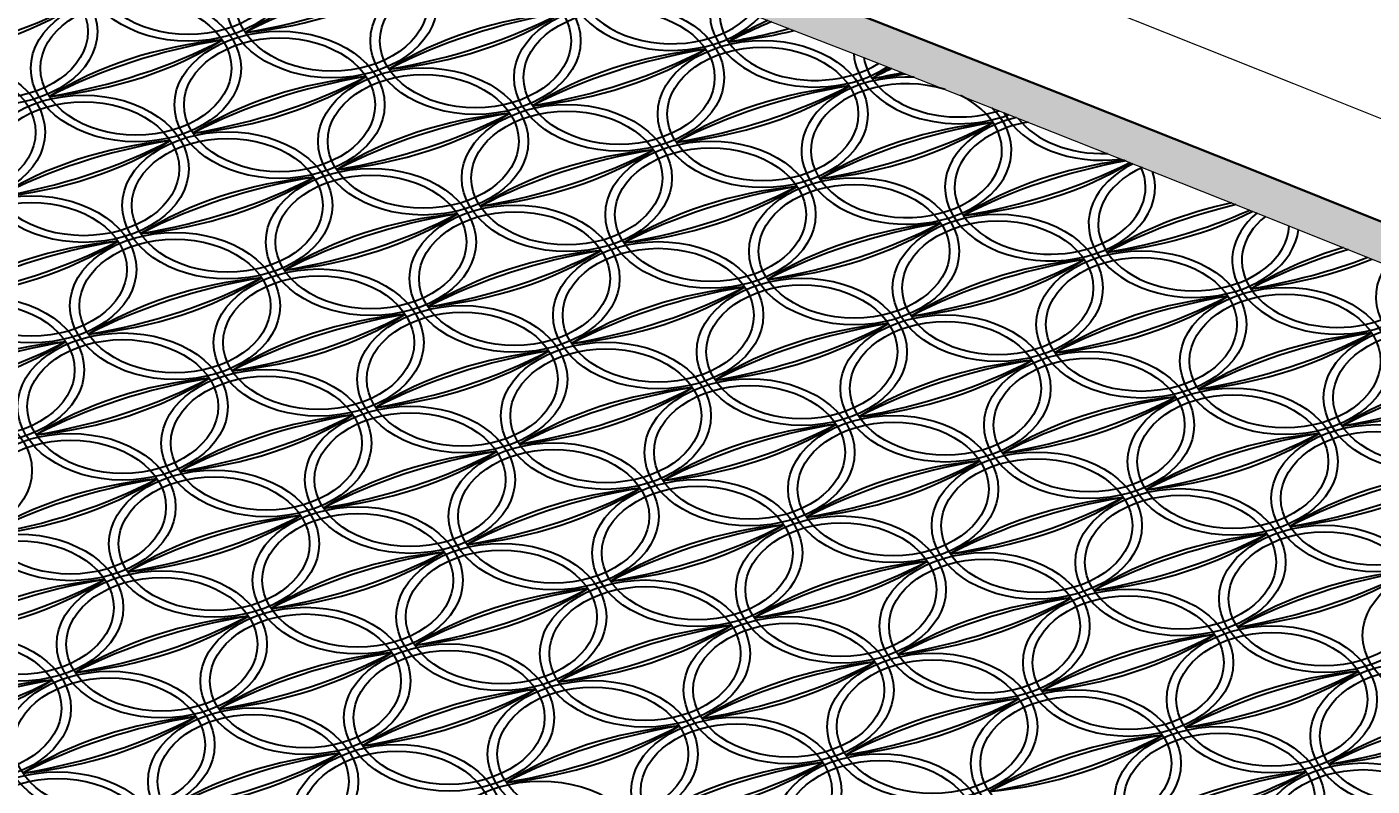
# Model space of a CAD drawing. Header units: millimetres. Extents: x 4628 to 974470, y 12613 to 383573.
# Drawn here: x 672960 to 680000, y 329468 to 333440 of the extents above; entities that cross this region are included whole.
import ezdxf

# ---------------------------------------------------------------- set-up
doc = ezdxf.new("R2010")
doc.units = ezdxf.units.MM
doc.linetypes.add('CENTER', pattern=[2, 1.25, -0.25, 0.25, -0.25])
for name, color, linetype, lineweight in [('标注', 3, 'Continuous', 18), ('桥 中心线', 5, 'CENTER', 15), ('桥 构造粗实', 1, 'Continuous', 30)]:
    doc.layers.add(name, color=color, linetype=linetype, lineweight=lineweight)
doc.styles.add('仿宋字', font='', dxfattribs={"width": 0.7})
doc.styles.get('仿宋字').set_extended_font_data('仿宋_GB2312')
doc.dimstyles.new('750', dxfattribs={"dimscale": 0, "dimtxt": 2.5, "dimasz": 1, "dimexe": 1, "dimexo": 1, "dimgap": 0, "dimtad": 0, "dimdec": 0, "dimlfac": 0.1, "dimrnd": 0.1, "dimzin": 12, "dimdsep": 46, "dimtxsty": '仿宋字', "dimblk": 'OBLIQUE', "dimcen": -1, "dimclrd": 256, "dimclre": 256, "dimclrt": 256, "dimadec": 4, "dimazin": 0, "dimtp": 2, "dimtm": 3, "dimtfac": 0.5, "dimtdec": 0, "dimtmove": 2, "dimatfit": 3, "dimldrblk": 'OBLIQUE', "dimfxl": 3, "dimfxlon": 1, "dimtvp": 0.7, "dimtolj": 1, "dimtzin": 12, "dimarcsym": 0})

# ---------------------------------------------------------------- blocks, each defined once
blk = doc.blocks.new('_Oblique')
at = {"color": 0, "linetype": 'ByBlock', "lineweight": -2}
blk.add_line((-0.5, -0.5), (0.5, 0.5), dxfattribs=at)
blk = doc.blocks.new('*D95')
at = {"layer": 'Defpoints', "color": 0}
for p in [(682588.7, 354868.6), (663588.7, 320809.5), (682588.7, 312301.9)]:
    blk.add_point(p, dxfattribs=at)
at = {"layer": '标注', "lineweight": -2}
for p, q in [((663588.7, 352868.6), (663588.7, 355868.6)), ((682588.7, 352868.6), (682588.7, 355868.6)), ((663588.7, 354868.6), (682588.7, 354868.6))]:
    blk.add_line(p, q, dxfattribs=at)
at = {"layer": '标注', "lineweight": -2, "xscale": 1000.0000020837, "yscale": 1000.0000020837, "zscale": 1000.0000020837, "rotation": 180}
blk.add_blockref('_Oblique', (663588.7, 354868.6), dxfattribs=at)
at = {"layer": '标注', "lineweight": -2, "xscale": 1000.0000020837, "yscale": 1000.0000020837, "zscale": 1000.0000020837}
blk.add_blockref('_Oblique', (682588.7, 354868.6), dxfattribs=at)
at = {"layer": '标注', "insert": (673088.7, 356618.6), "char_height": 2500, "attachment_point": 5, "style": '仿宋字'}
blk.add_mtext('\\A1;1900', dxfattribs=at)
blk = doc.blocks.new('2121212')
at = {"color": 8}
for centre, major_axis in [((-10471.9, 13479), (550, 0)), ((-10471.9, 13479), (500, 0)), ((-9720.2, 13287.5), (550, 0)), ((-9720.2, 13287.5), (500, 0)), ((-11497.3, 13144.3), (550, 0)), ((-11497.3, 13144.3), (500, 0)), ((-9993.8, 12761.3), (550, 0)), ((-9993.8, 12761.3), (500, 0)), ((-9242, 12569.7), (550, 0)), ((-9242, 12569.7), (500, 0)), ((-11019.2, 12426.6), (550, 0)), ((-11019.2, 12426.6), (500, 0)), ((-8490.3, 12378.2), (550, 0)), ((-8490.3, 12378.2), (500, 0)), ((-6235, 11803.6), (500, 0)), ((-10541, 11708.8), (550, 0)), ((-10541, 11708.8), (500, 0)), ((-8012.1, 11660.4), (550, 0)), ((-8012.1, 11660.4), (500, 0)), ((-11566.4, 11374.1), (500, 0)), ((-9037.5, 11325.7), (550, 0)), ((-9037.5, 11325.7), (500, 0)), ((-3979.7, 11229), (550, 0)), ((-3979.7, 11229), (500, 0)), ((-8285.8, 11134.2), (550, 0)), ((-8285.8, 11134.2), (500, 0)), ((-5756.9, 11085.8), (500, 0)), ((-10062.9, 10991), (550, 0)), ((-10062.9, 10991), (500, 0)), ((-5005.1, 10894.3), (500, 0)), ((-11088.2, 10656.3), (500, 0)), ((-8559.4, 10608), (550, 0)), ((-8559.4, 10608), (500, 0)), ((-7807.6, 10416.4), (550, 0)), ((-7807.6, 10416.4), (500, 0)), ((-5278.7, 10368.1), (500, 0)), ((-9584.7, 10273.3), (550, 0)), ((-9584.7, 10273.3), (500, 0)), ((-7055.9, 10224.9), (550, 0)), ((-7055.9, 10224.9), (500, 0)), ((-3775.2, 9985), (550, 0)), ((-4800.6, 9650.3), (500, 0)), ((-11635.5, 9603.9), (550, 0)), ((-11635.5, 9603.9), (500, 0)), ((-9106.6, 9555.5), (550, 0)), ((-9106.6, 9555.5), (500, 0)), ((-6577.7, 9507.2), (550, 0)), ((-6577.7, 9507.2), (500, 0)), ((-10883.7, 9412.4), (550, 0)), ((-10883.7, 9412.4), (500, 0)), ((-10132, 9220.8), (500, 0)), ((-7603.1, 9172.5), (550, 0)), ((-7603.1, 9172.5), (500, 0)), ((-6851.3, 8980.9), (550, 0)), ((-6851.3, 8980.9), (500, 0)), ((-4322.5, 8932.6), (500, 0)), ((-11157.3, 8886.1), (550, 0)), ((-11157.3, 8886.1), (500, 0)), ((-8628.5, 8837.8), (550, 0))]:
    blk.add_ellipse(centre, major_axis=major_axis, ratio=0.7, dxfattribs=at)
for centre, major_axis, start_param, end_param in [((-7943, 13430.7), (-550, 0), 5.850878, 8.84813), ((-7943, 13430.7), (-500, 0), 5.857893, 8.841136), ((-8968.4, 13096), (-550, 0), 3.141593, 9.424778), ((-9035, 12258.9), (-1696.6, 0), -1.433605, -0.835323), ((-8682.7, 11730.1), (-2505.2, 0), -1.335396, -0.933532), ((-10405.4, 14316.1), (1696.6, 0), -1.433605, -0.835323), ((-10757.6, 14844.9), (-2505.2, 0), 1.806196, 2.208061), ((-8968.4, 13096), (-500, 0), 3.141593, 9.424778), ((-10745.5, 12952.8), (-550, 0), 3.141593, 9.424778), ((-7191.3, 13239.1), (-550, 0), 6.07925, 8.613783), ((-10812.1, 12115.7), (-1696.6, 0), -1.433605, -0.835323), ((-10459.8, 11586.9), (2505.2, 0), 1.806196, 2.208061), ((-12182.5, 14172.9), (-1696.6, 0), 1.707987, 2.30627), ((-12534.7, 14701.7), (2505.2, 0), -1.335396, -0.933532), ((-10745.5, 12952.8), (-500, 0), 3.141593, 9.424778), ((-8283.2, 12067.4), (1696.6, 0), 1.707987, 2.30627), ((-7931, 11538.6), (-2505.2, 0), -1.335396, -0.933532), ((-9653.6, 14124.5), (-1696.6, 0), 1.707987, 2.30627), ((-10005.9, 14653.3), (-2505.2, 0), 1.806196, 2.208061), ((-8216.7, 12904.4), (-550, 0), 3.141593, 9.424778), ((-8216.7, 12904.4), (-500, 0), 3.141593, 9.424778), ((-7191.3, 13239.1), (500, 0), 2.969068, 5.441137), ((-6506.1, 12210.5), (1696.6, 0), 2.151741, 2.30627), ((-6153.8, 11681.7), (-2505.2, 0), -1.041934, -0.933532), ((-10060.3, 11924.2), (1696.6, 0), 1.707987, 2.30627), ((-9708.1, 11395.4), (-2505.2, 0), -1.335396, -0.933532), ((-11430.7, 13981.4), (-1696.6, 0), 1.707987, 2.30627), ((-11783, 14510.2), (2505.2, 0), -1.335396, -0.933532), ((-7464.9, 12712.9), (-550, 0), 3.141593, 9.424778), ((-8228.7, 14796.5), (-2505.2, 0), 1.806196, 1.939089), ((-7876.5, 14267.7), (1696.6, 0), -1.433605, -1.224787), ((-7531.5, 11875.9), (1696.6, 0), 1.707987, 2.30627), ((-7179.2, 11347), (-2505.2, 0), -1.335396, -0.933532), ((-8901.8, 13933), (-1696.6, 0), 1.707987, 2.30627), ((-9254.1, 14461.8), (2505.2, 0), -1.335396, -0.933532), ((-7464.9, 12712.9), (-500, 0), 3.141593, 9.424778), ((-6439.5, 13047.6), (-550, 0), 6.3312, 8.354657), ((-11770.9, 12618.1), (-550, 0), 3.141593, 9.424778), ((-11770.9, 12618.1), (-500, 0), 3.141593, 9.424778), ((-6439.5, 13047.6), (500, 0), 3.252938, 5.149217), ((-5754.3, 12019), (1696.6, 0), 2.234193, 2.30627), ((-9308.6, 11732.7), (1696.6, 0), 1.707987, 2.30627), ((-8956.3, 11203.9), (-2505.2, 0), -1.335396, -0.933532), ((-10679, 13789.8), (-1696.6, 0), 1.707987, 2.30627), ((-11031.2, 14318.6), (-2505.2, 0), 1.806196, 2.208061), ((-6713.1, 12521.4), (-550, 0), 4.63987, 10.045471), ((-6713.1, 12521.4), (500, 0), 1.151257, 7.250899), ((-5402.1, 11490.2), (-2505.2, 0), -0.984201, -0.933532), ((-7477, 14605), (2505.2, 0), -1.335396, -1.270389), ((-7124.7, 14076.2), (-1696.6, 0), 1.707987, 1.81262), ((-6779.7, 11684.3), (1696.6, 0), 1.707987, 2.30627), ((-6427.5, 11155.5), (-2505.2, 0), -1.335396, -0.933532), ((-8150.1, 13741.5), (-1696.6, 0), 1.707987, 2.30627), ((-8502.4, 14270.3), (-2505.2, 0), 1.806196, 2.208061), ((-8556.8, 11541.2), (1696.6, 0), 1.707987, 2.30627), ((-8204.6, 11012.4), (-2505.2, 0), -1.335396, -0.933532), ((-9927.2, 13598.3), (1696.6, 0), -1.433605, -0.835323), ((-10279.5, 14127.1), (-2505.2, 0), 1.806196, 2.208061), ((-5961.4, 12329.8), (-550, 0), 5.037253, 9.641579), ((-5687.8, 12856.1), (-550, 0), 6.643128, 8.037037), ((-5687.8, 12856.1), (-500, 0), 6.772207, 7.907734), ((-10267.4, 12235), (-550, 0), 3.141593, 9.424778), ((-6028, 11492.8), (1696.6, 0), 1.707987, 2.30627), ((-5675.7, 10964), (-2505.2, 0), -1.335396, -0.933532), ((-7398.3, 13549.9), (1696.6, 0), -1.433605, -0.835323), ((-7750.6, 14078.7), (2505.2, 0), -1.335396, -0.933532), ((-5961.4, 12329.8), (-500, 0), 4.942755, 9.735651), ((-10334, 11398), (1696.6, 0), 1.707987, 2.30627), ((-9981.7, 10869.2), (-2505.2, 0), -1.335396, -0.933532), ((-11704.3, 13455.1), (1696.6, 0), -1.433605, -0.835323), ((-12056.6, 13983.9), (-2505.2, 0), 1.806196, 2.208061), ((-10267.4, 12235), (-500, 0), 3.141593, 9.424778), ((-7738.5, 12186.7), (-550, 0), 3.141593, 9.424778), ((-7738.5, 12186.7), (-500, 0), 3.141593, 9.424778), ((-7805.1, 11349.6), (-1696.6, 0), -1.433605, -0.835323), ((-7452.8, 10820.8), (-2505.2, 0), -1.335396, -0.933532), ((-9175.5, 13406.8), (-1696.6, 0), 1.707987, 2.30627), ((-9527.7, 13935.6), (-2505.2, 0), 1.806196, 2.208061), ((-5276.2, 11301.3), (1696.6, 0), 1.74539, 2.30627), ((-4923.9, 10772.5), (-2505.2, 0), -1.312578, -0.933532), ((-9515.6, 12043.5), (-550, 0), 3.141593, 9.424778), ((-9515.6, 12043.5), (-500, 0), 3.141593, 9.424778), ((-6998.8, 13887.2), (2505.2, 0), -1.335396, -0.950844), ((-6646.6, 13358.4), (-1696.6, 0), 1.707987, 2.281652), ((-5209.6, 12138.3), (550, 0), 2.184179, 6.206131), ((-5209.6, 12138.3), (500, 0), 2.136341, 6.25416), ((-9582.2, 11206.5), (1696.6, 0), 1.707987, 2.30627), ((-9229.9, 10677.7), (-2505.2, 0), -1.335396, -0.933532), ((-10952.6, 13263.6), (-1696.6, 0), 1.707987, 2.30627), ((-11304.9, 13792.4), (2505.2, 0), -1.335396, -0.933532), ((-7053.3, 11158.1), (1696.6, 0), 1.707987, 2.30627), ((-6701.1, 10629.3), (-2505.2, 0), -1.335396, -0.933532), ((-8423.7, 13215.2), (1696.6, 0), -1.433605, -0.835323), ((-8776, 13744), (2505.2, 0), -1.335396, -0.933532), ((-6986.8, 11995.1), (-550, 0), 3.141593, 9.424778), ((-6986.8, 11995.1), (-500, 0), 3.141593, 9.424778), ((-11292.8, 11900.3), (-550, 0), 3.141593, 9.424778), ((-11292.8, 11900.3), (-500, 0), 3.141593, 9.424778), ((-8830.5, 11014.9), (1696.6, 0), 1.707987, 2.30627), ((-8478.2, 10486.1), (-2505.2, 0), -1.335396, -0.933532), ((-10200.8, 13072.1), (-1696.6, 0), 1.707987, 2.30627), ((-10553.1, 13600.9), (2505.2, 0), -1.335396, -0.933532), ((-8763.9, 11852), (-550, 0), 3.141593, 9.424778), ((-8763.9, 11852), (-500, 0), 3.141593, 9.424778), ((-6235, 11803.6), (-550, 0), 3.141593, 9.424778), ((-4524.5, 11109.7), (-1696.6, 0), -1.281099, -0.835323), ((-4172.2, 10580.9), (2505.2, 0), 1.90215, 2.208061), ((-6247.1, 13695.7), (-2505.2, 0), 1.806196, 2.131393), ((-5894.8, 13166.9), (-1696.6, 0), 1.707987, 2.197006), ((-4457.9, 11946.8), (550, 0), 2.439312, 5.944966), ((-6301.6, 10966.6), (1696.6, 0), 1.707987, 2.30627), ((-5949.3, 10437.8), (-2505.2, 0), -1.335396, -0.933532), ((-7672, 13023.7), (-1696.6, 0), 1.707987, 2.30627), ((-8024.2, 13552.5), (-2505.2, 0), 1.806196, 2.208061), ((-4457.9, 11946.8), (500, 0), 2.420868, 5.963503), ((-10607.6, 10871.8), (-1696.6, 0), -1.433605, -0.835323), ((-10255.3, 10343), (-2505.2, 0), -1.335396, -0.933532), ((-11978, 12928.9), (-1696.6, 0), 1.707987, 2.30627), ((-12330.2, 13457.7), (-2505.2, 0), 1.806196, 2.208061), ((-8078.7, 10823.4), (-1696.6, 0), -1.433605, -0.835323), ((-7726.4, 10294.6), (-2505.2, 0), -1.335396, -0.933532), ((-9449.1, 12880.5), (1696.6, 0), -1.433605, -0.835323), ((-9801.3, 13409.3), (-2505.2, 0), 1.806196, 2.208061), ((-5483.3, 11612.1), (-550, 0), 3.141593, 9.424778), ((-3772.7, 10918.2), (-1696.6, 0), -1.175579, -0.835323), ((-3420.4, 10389.4), (-2505.2, 0), -1.169356, -0.933532), ((-9789.3, 11517.3), (-550, 0), 3.141593, 9.424778), ((-5549.8, 10775), (1696.6, 0), 1.707987, 2.30627), ((-5197.6, 10246.2), (-2505.2, 0), -1.335396, -0.933532), ((-6920.2, 12832.2), (-1696.6, 0), 1.707987, 2.30627), ((-7272.5, 13361), (-2505.2, 0), 1.806196, 2.208061), ((-5483.3, 11612.1), (-500, 0), 3.141593, 9.424778), ((-5495.3, 13504.1), (-2505.2, 0), 1.806196, 2.068667), ((-5143.1, 12975.3), (-1696.6, 0), 1.707987, 2.106935), ((-3706.1, 11755.2), (550, 0), 2.68808, 5.689798), ((-9855.8, 10680.2), (-1696.6, 0), -1.433605, -0.835323), ((-9503.6, 10151.4), (2505.2, 0), 1.806196, 2.208061), ((-11226.2, 12737.4), (-1696.6, 0), 1.707987, 2.30627), ((-11578.5, 13266.2), (2505.2, 0), -1.335396, -0.933532), ((-9789.3, 11517.3), (-500, 0), 3.141593, 9.424778), ((-7260.4, 11468.9), (-550, 0), 3.141593, 9.424778), ((-11566.4, 11374.1), (-550, 0), 3.141593, 9.424778), ((-7326.9, 10631.9), (1696.6, 0), 1.707987, 2.30627), ((-6974.7, 10103.1), (-2505.2, 0), -1.335396, -0.933532), ((-8697.3, 12689), (-1696.6, 0), 1.707987, 2.30627), ((-9049.6, 13217.8), (-2505.2, 0), 1.806196, 2.208061), ((-7260.4, 11468.9), (-500, 0), 3.141593, 9.424778), ((-4798.1, 10583.5), (1696.6, 0), 1.707987, 2.30627), ((-4445.8, 10054.7), (-2505.2, 0), -1.335396, -0.933532), ((-6168.4, 12640.6), (-1696.6, 0), 1.707987, 2.30627), ((-6520.7, 13169.4), (2505.2, 0), -1.335396, -0.933532), ((-4731.5, 11420.5), (-550, 0), 3.141593, 9.424778), ((-4731.5, 11420.5), (-500, 0), 3.141593, 9.424778), ((-9104.1, 10488.7), (1696.6, 0), 1.707987, 2.30627), ((-8751.8, 9959.9), (-2505.2, 0), -1.335396, -0.933532), ((-10474.4, 12545.8), (-1696.6, 0), 1.707987, 2.30627), ((-10826.7, 13074.6), (2505.2, 0), -1.335396, -0.933532), ((-6575.2, 10440.3), (1696.6, 0), 1.707987, 2.30627), ((-6222.9, 9911.5), (-2505.2, 0), -1.335396, -0.933532), ((-7945.6, 12497.5), (1696.6, 0), -1.433605, -0.835323), ((-8297.8, 13026.3), (2505.2, 0), -1.335396, -0.933532), ((-6508.6, 11277.4), (-550, 0), 3.141593, 9.424778), ((-6508.6, 11277.4), (-500, 0), 3.141593, 9.424778), ((-10814.6, 11182.6), (-550, 0), 3.141593, 9.424778), ((-4046.3, 10392), (1696.6, 0), 1.707987, 2.30627), ((-3694.1, 9863.2), (-2505.2, 0), -1.335396, -0.933532), ((-5416.7, 12449.1), (-1696.6, 0), 1.707987, 2.30627), ((-5769, 12977.9), (2505.2, 0), -1.335396, -0.933532), ((-10881.2, 10345.5), (1696.6, 0), 1.707987, 2.30627), ((-10528.9, 9816.7), (-2505.2, 0), -1.335396, -0.933532), ((-12251.6, 12402.7), (-1696.6, 0), 1.707987, 2.30627), ((-12603.8, 12931.5), (2505.2, 0), -1.335396, -0.933532), ((-10814.6, 11182.6), (-500, 0), 3.141593, 9.424778), ((-8352.3, 10297.2), (1696.6, 0), 1.707987, 2.30627), ((-8000.1, 9768.4), (-2505.2, 0), -1.335396, -0.933532), ((-9722.7, 12354.3), (-1696.6, 0), 1.707987, 2.30627), ((-10075, 12883.1), (-2505.2, 0), 1.806196, 2.208061), ((-5823.4, 10248.8), (-1696.6, 0), -1.433605, -0.835323), ((-5471.2, 9720), (2505.2, 0), 1.806196, 2.208061), ((-7193.8, 12305.9), (1696.6, 0), -1.433605, -0.835323), ((-7546.1, 12834.8), (2505.2, 0), -1.335396, -0.933532), ((-5756.9, 11085.8), (-550, 0), 3.141593, 9.424778), ((-3294.6, 10200.4), (-1696.6, 0), -1.433605, -0.835323), ((-2942.3, 9671.6), (-2505.2, 0), -1.335396, -0.933532), ((-4664.9, 12257.6), (-1696.6, 0), 1.707987, 2.30627), ((-5017.2, 12786.4), (-2505.2, 0), 1.806196, 2.208061), ((-10129.4, 10154), (1696.6, 0), 1.707987, 2.30627), ((-9777.2, 9625.2), (-2505.2, 0), -1.335396, -0.933532), ((-11499.8, 12211.1), (1696.6, 0), -1.433605, -0.835323), ((-11852.1, 12740), (-2505.2, 0), 1.806196, 2.208061), ((-7600.6, 10105.6), (-1696.6, 0), -1.433605, -0.835323), ((-7248.3, 9576.8), (-2505.2, 0), -1.335396, -0.933532), ((-8970.9, 12162.8), (1696.6, 0), -1.433605, -0.835323), ((-9323.2, 12691.6), (-2505.2, 0), 1.806196, 2.208061), ((-7534, 10942.7), (-550, 0), 3.141593, 9.424778), ((-7534, 10942.7), (-500, 0), 3.141593, 9.424778), ((-5005.1, 10894.3), (-550, 0), 3.141593, 9.424778), ((-11840, 10847.9), (-550, 0), 3.141593, 9.424778), ((-5071.7, 10057.3), (1696.6, 0), 1.707987, 2.30627), ((-4719.4, 9528.5), (-2505.2, 0), -1.335396, -0.933532), ((-6442.1, 12114.4), (1696.6, 0), -1.433605, -0.835323), ((-6794.3, 12643.2), (-2505.2, 0), 1.806196, 2.208061), ((-9377.7, 9962.5), (-1696.6, 0), -1.433605, -0.835323), ((-9025.4, 9433.7), (2505.2, 0), 1.806196, 2.208061), ((-10748.1, 12019.6), (-1696.6, 0), 1.707987, 2.30627), ((-11100.3, 12548.4), (2505.2, 0), -1.335396, -0.933532), ((-9311.1, 10799.5), (-550, 0), 3.141593, 9.424778), ((-9311.1, 10799.5), (-500, 0), 3.141593, 9.424778), ((-6782.2, 10751.1), (-550, 0), 3.141593, 9.424778), ((-6848.8, 9914.1), (-1696.6, 0), -1.433605, -0.835323), ((-6496.5, 9385.3), (-2505.2, 0), -1.335396, -0.933532), ((-8219.2, 11971.3), (-1696.6, 0), 1.707987, 2.30627), ((-8571.5, 12500.1), (-2505.2, 0), 1.806196, 2.208061), ((-6782.2, 10751.1), (-500, 0), 3.141593, 9.424778), ((-4253.4, 10702.8), (-550, 0), 3.141593, 9.424778), ((-11088.2, 10656.3), (-550, 0), 3.141593, 9.424778), ((-4319.9, 9865.7), (1696.6, 0), 1.707987, 2.30627), ((-3967.7, 9336.9), (-2505.2, 0), -1.335396, -0.933532), ((-5690.3, 11922.9), (-1696.6, 0), 1.707987, 2.30627), ((-6042.6, 12451.7), (2505.2, 0), -1.335396, -0.933532), ((-4253.4, 10702.8), (-500, 0), 3.141593, 9.424778), ((-8625.9, 9770.9), (1696.6, 0), 1.707987, 2.30627), ((-8273.7, 9242.1), (-2505.2, 0), -1.335396, -0.933532), ((-9996.3, 11828.1), (-1696.6, 0), 1.707987, 2.30627), ((-10348.6, 12356.9), (2505.2, 0), -1.335396, -0.933532), ((-6030.5, 10559.6), (-550, 0), 3.141593, 9.424778), ((-10336.5, 10464.8), (-550, 0), 3.141593, 9.424778), ((-6097.1, 9722.6), (1696.6, 0), 1.707987, 2.30627), ((-5744.8, 9193.8), (-2505.2, 0), -1.335396, -0.933532), ((-7467.4, 11779.7), (-1696.6, 0), 1.707987, 2.30627), ((-7819.7, 12308.5), (2505.2, 0), -1.335396, -0.933532), ((-6030.5, 10559.6), (-500, 0), 3.141593, 9.424778), ((-3568.2, 9674.2), (-1696.6, 0), -1.433605, -0.835323), ((-3215.9, 9145.4), (2505.2, 0), 1.806196, 2.208061), ((-4938.6, 11731.4), (-1696.6, 0), 1.707987, 2.30627), ((-5290.8, 12260.2), (2505.2, 0), -1.335396, -0.933532), ((-10403.1, 9627.8), (1696.6, 0), 1.707987, 2.30627), ((-10050.8, 9099), (-2505.2, 0), -1.335396, -0.933532), ((-11773.4, 11684.9), (-1696.6, 0), 1.707987, 2.30627), ((-12125.7, 12213.7), (2505.2, 0), -1.335396, -0.933532), ((-10336.5, 10464.8), (-500, 0), 3.141593, 9.424778), ((-7874.2, 9579.4), (1696.6, 0), 1.707987, 2.30627), ((-7521.9, 9050.6), (-2505.2, 0), -1.335396, -0.933532), ((-9244.6, 11636.6), (-1696.6, 0), 1.707987, 2.30627), ((-9596.8, 12165.4), (-2505.2, 0), 1.806196, 2.208061), ((-5345.3, 9531), (1696.6, 0), 1.707987, 2.30627), ((-4993, 9002.2), (-2505.2, 0), -1.335396, -0.933532), ((-6715.7, 11588.2), (-1696.6, 0), 1.707987, 2.30627), ((-7067.9, 12117), (-2505.2, 0), 1.806196, 2.208061), ((-5278.7, 10368.1), (-550, 0), 3.141593, 9.424778), ((-9651.3, 9436.2), (-1696.6, 0), -1.433605, -0.835323), ((-9299, 8907.4), (-2505.2, 0), -1.335396, -0.933532), ((-11021.7, 11493.4), (1696.6, 0), -1.433605, -0.835323), ((-11373.9, 12022.2), (-2505.2, 0), 1.806196, 2.208061), ((-7122.4, 9387.9), (1696.6, 0), 1.707987, 2.30627), ((-6770.2, 8859.1), (-2505.2, 0), -1.335396, -0.933532), ((-8492.8, 11445), (1696.6, 0), -1.433605, -0.835323), ((-8845.1, 11973.8), (-2505.2, 0), 1.806196, 2.208061), ((-4527, 10176.6), (-550, 0), 3.141593, 9.424778), ((-11361.9, 10130.1), (-550, 0), 3.141593, 9.424778), ((-4593.5, 9339.5), (1696.6, 0), 1.707987, 2.30627), ((-4241.3, 8810.7), (-2505.2, 0), -1.335396, -0.933532), ((-5963.9, 11396.7), (1696.6, 0), -1.433605, -0.835323), ((-6316.2, 11925.5), (2505.2, 0), -1.335396, -0.933532), ((-4527, 10176.6), (-500, 0), 3.141593, 9.424778), ((-11361.9, 10130.1), (-500, 0), 3.141593, 9.424778), ((-8899.6, 9244.7), (1696.6, 0), 1.707987, 2.30627), ((-8547.3, 8715.9), (-2505.2, 0), -1.335396, -0.933532), ((-10269.9, 11301.9), (1696.6, 0), -1.433605, -0.835323), ((-10622.2, 11830.7), (-2505.2, 0), 1.806196, 2.208061), ((-8833, 10081.8), (-550, 0), 3.141593, 9.424778), ((-8833, 10081.8), (-500, 0), 3.141593, 9.424778), ((-6370.7, 9196.3), (-1696.6, 0), -1.433605, -0.835323), ((-6018.4, 8667.5), (-2505.2, 0), -1.335396, -0.933532), ((-7741, 11253.5), (-1696.6, 0), 1.707987, 2.30627), ((-8093.3, 11782.3), (-2505.2, 0), 1.806196, 2.208061), ((-6304.1, 10033.4), (-550, 0), 3.141593, 9.424778), ((-6304.1, 10033.4), (-500, 0), 3.141593, 9.424778), ((-10610.1, 9938.6), (-550, 0), 3.141593, 9.424778), ((-10610.1, 9938.6), (-500, 0), 3.141593, 9.424778), ((-3841.8, 9148), (1696.6, 0), 1.707987, 2.30627), ((-3489.5, 8619.2), (-2505.2, 0), -1.335396, -0.933532), ((-5212.2, 11205.1), (-1696.6, 0), 1.707987, 2.30627), ((-5564.4, 11733.9), (2505.2, 0), -1.335396, -0.933532), ((-10676.7, 9101.5), (1696.6, 0), 1.707987, 2.30627), ((-10324.4, 8572.7), (-2505.2, 0), -1.335396, -0.933532), ((-12047.1, 11158.7), (-1696.6, 0), 1.707987, 2.30627), ((-12399.3, 11687.5), (2505.2, 0), -1.335396, -0.933532), ((-8147.8, 9053.2), (1696.6, 0), 1.707987, 2.30627), ((-7795.5, 8524.4), (-2505.2, 0), -1.335396, -0.933532), ((-9518.2, 11110.3), (-1696.6, 0), 1.707987, 2.30627), ((-9870.4, 11639.1), (2505.2, 0), -1.335396, -0.933532), ((-8081.2, 9890.2), (-550, 0), 3.141593, 9.424778), ((-8081.2, 9890.2), (-500, 0), 3.141593, 9.424778), ((-5552.4, 9841.9), (-550, 0), 3.141593, 9.424778), ((-5618.9, 9004.8), (1696.6, 0), 1.707987, 2.30627), ((-5266.7, 8476), (-2505.2, 0), -1.335396, -0.933532), ((-6989.3, 11062), (1696.6, 0), -1.433605, -0.835323), ((-7341.6, 11590.8), (2505.2, 0), -1.335396, -0.933532), ((-5552.4, 9841.9), (-500, 0), 3.141593, 9.424778), ((-9924.9, 8910), (1696.6, 0), 1.707987, 2.30627), ((-9572.7, 8381.2), (-2505.2, 0), -1.335396, -0.933532), ((-11295.3, 10967.2), (-1696.6, 0), 1.707987, 2.30627), ((-11647.6, 11496), (2505.2, 0), -1.335396, -0.933532), ((-9858.4, 9747.1), (-550, 0), 3.141593, 9.424778), ((-9858.4, 9747.1), (-500, 0), 3.141593, 9.424778), ((-7329.5, 9698.7), (-550, 0), 3.141593, 9.424778), ((-7396, 8861.6), (1696.6, 0), 1.707987, 2.30627), ((-7043.8, 8332.8), (-2505.2, 0), -1.335396, -0.933532), ((-8766.4, 10918.8), (-1696.6, 0), 1.707987, 2.30627), ((-9118.7, 11447.6), (2505.2, 0), -1.335396, -0.933532), ((-7329.5, 9698.7), (-500, 0), 3.141593, 9.424778), ((-4800.6, 9650.3), (-550, 0), 3.141593, 9.424778), ((-4867.2, 8813.3), (1696.6, 0), 1.707987, 2.30627), ((-4514.9, 8284.5), (-2505.2, 0), -1.335396, -0.933532), ((-6237.5, 10870.4), (-1696.6, 0), 1.707987, 2.30627), ((-6589.8, 11399.2), (-2505.2, 0), 1.806196, 2.208061), ((-9173.2, 8718.5), (-1696.6, 0), -1.433605, -0.835323), ((-8820.9, 8189.7), (-2505.2, 0), -1.335396, -0.933532), ((-10543.5, 10775.6), (1696.6, 0), -1.433605, -0.835323), ((-10895.8, 11304.4), (-2505.2, 0), 1.806196, 2.208061), ((-6644.3, 8670.1), (-1696.6, 0), -1.433605, -0.835323), ((-6292, 8141.3), (-2505.2, 0), -1.335396, -0.933532), ((-8014.7, 10727.3), (1696.6, 0), -1.433605, -0.835323), ((-8366.9, 11256.1), (-2505.2, 0), 1.806196, 2.208061), ((-4115.4, 8621.8), (1696.6, 0), 1.707987, 2.30627), ((-3763.1, 8092.9), (-2505.2, 0), -1.335396, -0.933532), ((-5485.8, 10678.9), (-1696.6, 0), 1.707987, 2.30627), ((-5838.1, 11207.7), (-2505.2, 0), 1.806196, 2.208061), ((-4048.8, 9458.8), (-550, 0), 3.141593, 9.424778), ((-4048.8, 9458.8), (-500, 0), 3.141593, 9.424778), ((-10950.3, 8575.3), (-1696.6, 0), -1.433605, -0.835323), ((-10598, 8046.5), (-2505.2, 0), -1.335396, -0.933532), ((-12320.7, 10632.5), (1696.6, 0), -1.433605, -0.835323), ((-12672.9, 11161.3), (-2505.2, 0), 1.806196, 2.208061), ((-8354.8, 9364), (-550, 0), 3.141593, 9.424778), ((-8421.4, 8527), (-1696.6, 0), -1.433605, -0.835323), ((-8069.1, 7998.1), (2505.2, 0), 1.806196, 2.208061), ((-9791.8, 10584.1), (-1696.6, 0), 1.707987, 2.30627), ((-10144.1, 11112.9), (2505.2, 0), -1.335396, -0.933532), ((-8354.8, 9364), (-500, 0), 3.141593, 9.424778), ((-5892.5, 8478.6), (1696.6, 0), 1.707987, 2.30627), ((-5540.3, 7949.8), (-2505.2, 0), -1.335396, -0.933532), ((-7262.9, 10535.7), (-1696.6, 0), 1.707987, 2.30627), ((-7615.2, 11064.5), (-2505.2, 0), 1.806196, 2.208061), ((-5826, 9315.6), (-550, 0), 3.141593, 9.424778), ((-5826, 9315.6), (-500, 0), 3.141593, 9.424778), ((-10132, 9220.8), (-550, 0), 3.141593, 9.424778), ((-3363.7, 8430.2), (1696.6, 0), 1.707987, 2.30627), ((-3011.4, 7901.4), (-2505.2, 0), -1.335396, -0.933532), ((-4734, 10487.4), (-1696.6, 0), 1.707987, 2.30627), ((-5086.3, 11016.2), (2505.2, 0), -1.335396, -0.933532), ((-10198.5, 8383.8), (1696.6, 0), 1.707987, 2.30627), ((-9846.3, 7855), (2505.2, 0), 1.806196, 2.208061), ((-11568.9, 10440.9), (-1696.6, 0), 1.707987, 2.30627), ((-11921.2, 10969.7), (-2505.2, 0), 1.806196, 2.208061), ((-7669.7, 8335.4), (1696.6, 0), 1.707987, 2.30627), ((-7317.4, 7806.6), (-2505.2, 0), -1.335396, -0.933532), ((-9040, 10392.6), (-1696.6, 0), 1.707987, 2.30627), ((-9392.3, 10921.4), (2505.2, 0), -1.335396, -0.933532), ((-5074.2, 9124.1), (-550, 0), 3.141593, 9.424778), ((-5140.8, 8287.1), (1696.6, 0), 1.707987, 2.30627), ((-4788.5, 7758.3), (-2505.2, 0), -1.335396, -0.933532), ((-6511.2, 10344.2), (1696.6, 0), -1.433605, -0.835323), ((-6863.4, 10873), (2505.2, 0), -1.335396, -0.933532), ((-5074.2, 9124.1), (-500, 0), 3.141593, 9.424778), ((-9446.8, 8192.3), (1696.6, 0), 1.707987, 2.30627), ((-9094.5, 7663.5), (-2505.2, 0), -1.335396, -0.933532), ((-10817.2, 10249.4), (-1696.6, 0), 1.707987, 2.30627), ((-11169.4, 10778.2), (2505.2, 0), -1.335396, -0.933532), ((-9380.2, 9029.3), (-550, 0), 3.141593, 9.424778), ((-9380.2, 9029.3), (-500, 0), 3.141593, 9.424778), ((-6917.9, 8143.9), (1696.6, 0), 1.707987, 2.30627), ((-6565.6, 7615.1), (-2505.2, 0), -1.335396, -0.933532), ((-8288.3, 10201), (1696.6, 0), -1.433605, -0.835323), ((-8640.5, 10729.8), (-2505.2, 0), 1.806196, 2.208061), ((-4322.5, 8932.6), (-550, 0), 3.141593, 9.424778), ((-4389, 8095.5), (-1696.6, 0), -1.433605, -0.835323), ((-4036.8, 7566.7), (2505.2, 0), 1.806196, 2.208061), ((-5759.4, 10152.7), (1696.6, 0), -1.433605, -0.835323), ((-6111.7, 10681.5), (2505.2, 0), -1.335396, -0.933532)]:
    blk.add_ellipse(centre, major_axis=major_axis, ratio=0.7, start_param=start_param, end_param=end_param, dxfattribs=at)

msp = doc.modelspace()

# ---------------------------------------------------------------- hatches: boundary and pattern name
h = msp.add_hatch(color=8)
h.paths.add_polyline_path([(681400.2, 331875.2), (680401.8, 332279.6), (679403.5, 332679.9), (678405.1, 333076.2), (677406.8, 333468.3), (676408.4, 333856.3), (675410.1, 334240.2), (674411.8, 334619.9), (673413.5, 334995.6), (672415.2, 335367.2), (671416.9, 335734.6), (670418.6, 336098), (669420.3, 336457.2), (668422, 336812.3), (667423.7, 337163.4), (666425.5, 337510.3), (665427.2, 337853.1), (664429, 338191.8), (663430.7, 338526.4), (662432.5, 338856.9), (661434.2, 339183.2), (660436, 339505.5), (659437.8, 339823.7), (658439.6, 340137.7), (657441.4, 340447.7), (656443.2, 340753.5), (655445, 341055.3), (654446.8, 341352.9), (653448.6, 341646.4), (652450.4, 341935.8), (651452.2, 342221.1), (650454.1, 342502.3), (649455.9, 342779.4), (648457.8, 343052.4), (647459.6, 343321.3), (646461.5, 343586.1), (645463.3, 343846.7), (644465.2, 344103.3), (643467.1, 344355.7), (642468.9, 344604.1), (641470.8, 344848.3), (640472.7, 345088.5), (639474.6, 345324.5), (638476.5, 345556.4), (637478.4, 345784.2), (636480.3, 346007.9), (635482.2, 346227.5), (634484.2, 346443), (633486.1, 346654.4), (632488, 346861.7), (631490, 347064.9), (630491.9, 347264), (629493.8, 347458.9), (628495.8, 347649.8), (627497.7, 347836.6), (626499.7, 348019.2), (625501.7, 348197.8), (625458.9, 348205.2, 0.956587), (625286.5, 347424.8), (625588.7, 347343.9), (626588.7, 347069.5), (627588.7, 346788.6), (628588.7, 346501.2), (629588.7, 346207.3), (630588.7, 345906.9), (631588.7, 345600.1), (632588.7, 345286.7), (633588.7, 344966.9), (634588.7, 344640.6), (635588.7, 344307.8), (636588.7, 343968.5), (637588.7, 343622.7), (638588.7, 343270.5), (639588.7, 342911.7), (640588.7, 342546.5), (641588.7, 342174.8), (642588.7, 341796.7), (643588.7, 341412), (644588.7, 341020.9), (645588.7, 340623.3), (646588.7, 340219.2), (647588.7, 339808.6), (648588.7, 339391.6), (649588.7, 338968), (650588.7, 338538), (651588.7, 338101.6), (652588.7, 337658.6), (653588.7, 337209.2), (654588.7, 336753.3), (655588.7, 336290.9), (656588.7, 335822.1), (657588.7, 335346.8), (658588.7, 334865), (659588.7, 334376.7), (660588.7, 333882), (661588.7, 333380.8), (662588.7, 332873.1), (663588.7, 332359), (664588.7, 331838.3), (665588.7, 331311.3), (666588.7, 330777.7), (667588.7, 330237.7), (668588.7, 329691.2), (669588.7, 329138.2), (670588.7, 328578.8), (671588.7, 328012.9), (672588.7, 327440.5), (673588.7, 326861.7), (674588.7, 326276.4), (675588.7, 325684.6), (676588.7, 325086.4), (677588.7, 324481.7), (678588.7, 323870.6), (679588.7, 323252.9), (680588.7, 322628.8), (681588.7, 321998.3), (681878.2, 321813.9), (702655.8, 321448.6, 0.723214), (702906.3, 322165.8), (702367.4, 322432.9), (701368.9, 322923.6), (700370.4, 323410.2), (699371.9, 323892.8), (698373.4, 324371.2), (697375, 324845.4), (696376.5, 325315.6), (695378, 325781.7), (694379.5, 326243.7), (693381.1, 326701.5), (692382.6, 327155.2), (691384.2, 327604.9), (690385.8, 328050.4), (689387.3, 328491.8), (688388.9, 328929.1), (687390.5, 329362.3), (686392.1, 329791.4), (685393.7, 330216.4), (684395.3, 330637.2), (683396.9, 331054), (682398.6, 331466.7)])
h.paths.add_polyline_path([(681324.8, 331690), (682322.5, 331281.7), (683320.2, 330869.3), (684317.9, 330452.8), (685315.7, 330032.2), (686313.5, 329607.5), (687311.2, 329178.7), (688309, 328745.8), (689306.8, 328308.8), (690304.6, 327867.6), (691302.4, 327422.4), (692300.2, 326973), (693298, 326519.6), (694295.9, 326062), (695293.7, 325600.3), (696291.6, 325134.5), (697289.4, 324664.6), (698287.3, 324190.6), (699285.2, 323712.5), (700283.1, 323230.3), (701281, 322744), (702278.9, 322253.5), (702797, 321996.8, -0.692809), (702659.3, 321648.6), (681938.1, 322012.9), (681695.8, 322167.2), (680695, 322798.3), (679694.2, 323422.8), (678693.4, 324041), (677692.6, 324652.6), (676691.8, 325257.8), (675691, 325856.5), (674690.2, 326448.8), (673689.3, 327034.6), (672688.5, 327613.9), (671687.7, 328186.7), (670686.8, 328753.1), (669685.9, 329313), (668685.1, 329866.5), (667684.2, 330413.4), (666683.3, 330953.9), (665682.4, 331488), (664681.5, 332015.5), (663680.6, 332536.6), (662679.7, 333051.2), (661678.8, 333559.3), (660677.9, 334061), (659676.9, 334556.2), (658676, 335044.9), (657675.1, 335527.2), (656674.1, 336002.9), (655673.1, 336472.2), (654672.2, 336935.1), (653671.2, 337391.4), (652670.2, 337841.3), (651669.2, 338284.6), (650668.2, 338721.6), (649667.2, 339152), (648666.2, 339575.9), (647665.2, 339993.4), (646664.2, 340404.4), (645663.1, 340808.9), (644662.1, 341206.9), (643661.1, 341598.5), (642660, 341983.5), (641658.9, 342362.1), (640657.9, 342734.2), (639656.8, 343099.8), (638655.7, 343458.9), (637654.6, 343811.5), (636653.5, 344157.7), (635652.4, 344497.3), (634651.3, 344830.5), (633650.2, 345157.2), (632649.1, 345477.4), (631648, 345791.1), (630646.8, 346098.3), (629645.7, 346399), (628644.5, 346693.2), (627643.4, 346980.9), (626642.2, 347262.2), (625641.1, 347536.9), (625338.3, 347618, -0.956587), (625424.5, 348008.2), (625466.8, 348000.8), (626464.1, 347822.4), (627461.3, 347639.9), (628458.6, 347453.3), (629455.9, 347262.6), (630453.2, 347067.8), (631450.4, 346868.8), (632447.7, 346665.8), (633445, 346458.7), (634442.3, 346247.5), (635439.6, 346032.1), (636437, 345812.7), (637434.3, 345589.2), (638431.6, 345361.5), (639429, 345129.8), (640426.3, 344893.9), (641423.7, 344654), (642421, 344409.9), (643418.4, 344161.7), (644415.8, 343909.5), (645413.2, 343653.1), (646410.6, 343392.6), (647408, 343128.1), (648405.4, 342859.4), (649402.8, 342586.6), (650400.2, 342309.7), (651397.6, 342028.7), (652395.1, 341743.6), (653392.5, 341454.4), (654390, 341161.1), (655387.4, 340863.7), (656384.9, 340562.2), (657382.4, 340256.6), (658379.9, 339946.8), (659377.4, 339633), (660374.9, 339315.1), (661372.4, 338993), (662370, 338666.9), (663367.5, 338336.6), (664365, 338002.3), (665362.6, 337663.8), (666360.2, 337321.2), (667357.7, 336974.6), (668355.3, 336623.8), (669352.9, 336268.9), (670350.5, 335909.9), (671348.1, 335546.8), (672345.7, 335179.6), (673343.4, 334808.3), (674341, 334432.9), (675338.7, 334053.4), (676336.3, 333669.7), (677334, 333282), (678331.7, 332890.1), (679329.4, 332494.2), (680327.1, 332094.1)], flags=16)

# ---------------------------------------------------------------- linework, layer by layer
at = {"layer": '桥 中心线', "color": 8, "ltscale": 3000}
msp.add_lwpolyline([(668588.7, 337283.7), (669588.7, 336928), (670588.7, 336568.1), (671588.7, 336204.2), (672588.7, 335836.1), (673588.7, 335463.9), (674588.7, 335087.6), (675588.7, 334707.2), (676588.7, 334322.6), (677588.7, 333934), (678588.7, 333541.2), (679588.7, 333144.4), (680588.7, 332743.4), (681588.7, 332338.3), (682588.7, 331929.1), (683588.7, 331515.8), (684588.7, 331098.3), (685588.7, 330676.8)], dxfattribs=at)
at = {"layer": '桥 构造粗实'}
msp.add_lwpolyline([(668422, 336812.3), (669420.3, 336457.2), (670418.6, 336098), (671416.9, 335734.6), (672415.2, 335367.2), (673413.5, 334995.6), (674411.8, 334619.9), (675410.1, 334240.2), (676408.4, 333856.3), (677406.8, 333468.3), (678405.1, 333076.2), (679403.5, 332679.9), (680401.8, 332279.6), (681400.2, 331875.2), (682398.6, 331466.7), (683396.9, 331054), (684395.3, 330637.2), (685393.7, 330216.4), (686392.1, 329791.4)], dxfattribs=at)
at = {"layer": '桥 构造粗实', "color": 252, "lineweight": 15}
msp.add_lwpolyline([(668355.3, 336623.8), (669352.9, 336268.9), (670350.5, 335909.9), (671348.1, 335546.8), (672345.7, 335179.6), (673343.4, 334808.3), (674341, 334432.9), (675338.7, 334053.4), (676336.3, 333669.7), (677334, 333282), (678331.7, 332890.1), (679329.4, 332494.2), (680327.1, 332094.1), (681324.8, 331690), (682322.5, 331281.7), (683320.2, 330869.3), (684317.9, 330452.8), (685315.7, 330032.2), (686313.5, 329607.5)], dxfattribs=at)

# ---------------------------------------------------------------- block references
msp.add_blockref('2121212', (684275.9, 320271.1))

# ---------------------------------------------------------------- dimensions: what is measured, and where the dimension line sits
at = {"layer": '标注'}
dim = msp.add_linear_dim(base=(682588.7, 354868.6), p1=(663588.7, 320809.5), p2=(682588.7, 312301.9), dimstyle='750', override={"dimscale": 1000.000002, "dimfxl": 2}, dxfattribs=at)
dim.commit()
dim.dimension.update_dxf_attribs({"geometry": '*D95', "text_midpoint": (673088.7, 356618.6)})

doc.saveas('drawing.dxf')
